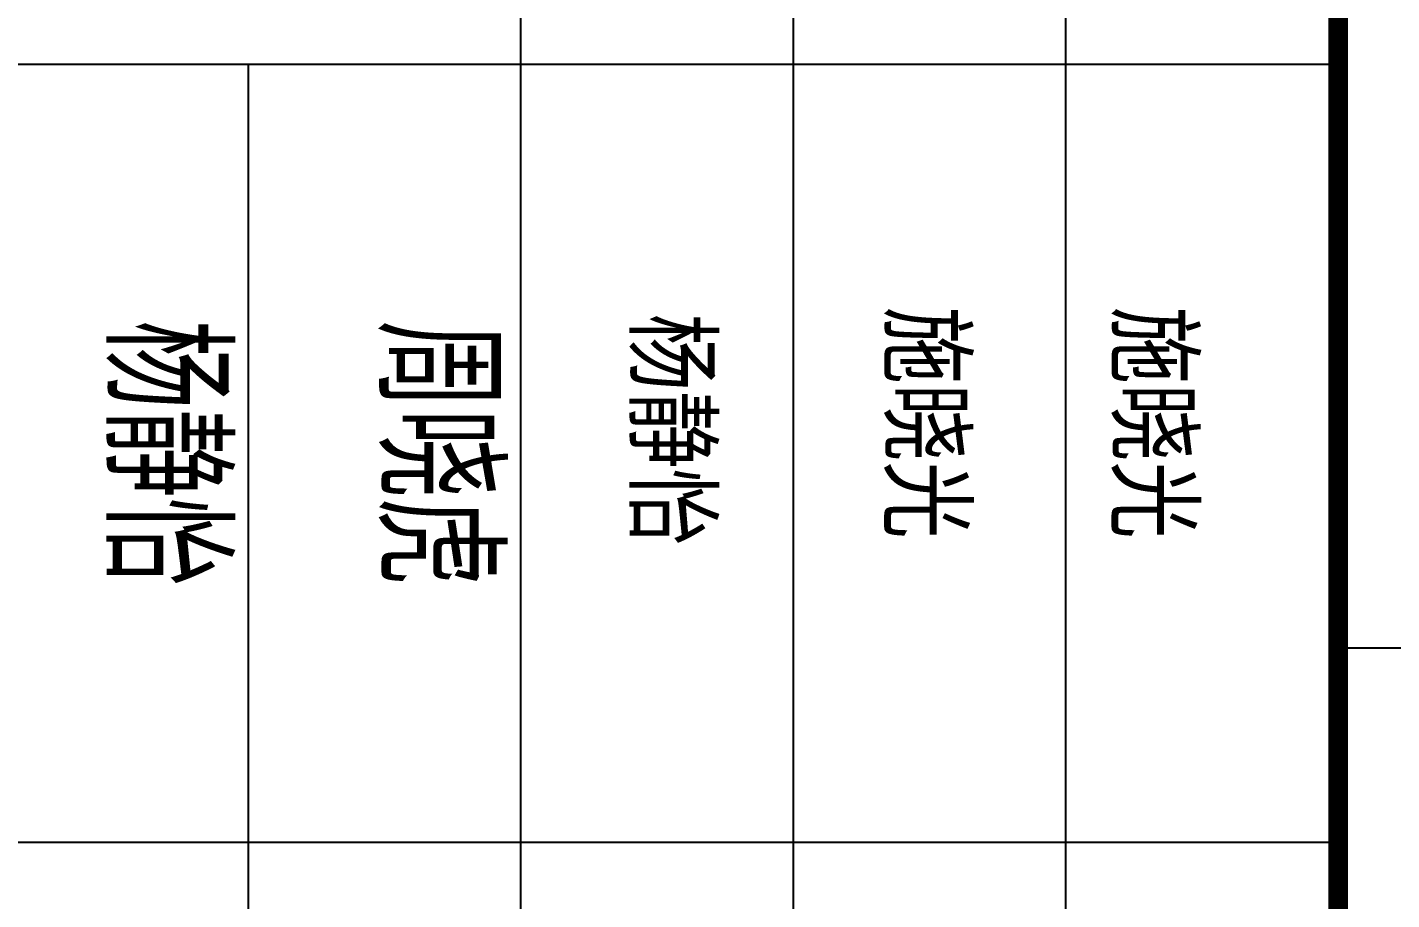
# Model space of a CAD drawing. Extents: x -12446 to 284554, y -295110 to 165007.
# Drawn here: x 179054 to 182559, y -291257 to -289015 of the extents above; entities that cross this region are included whole.
import ezdxf
from ezdxf.enums import TextEntityAlignment as Align

# ---------------------------------------------------------------- set-up
doc = ezdxf.new("R2010")
doc.units = 0
doc.header["$LTSCALE"] = 1000
doc.layers.get('0').update_dxf_attribs({"linetype": 'CONTINUOUS'})
doc.layers.add('A-Anno-Note', color=241, linetype='CONTINUOUS')
doc.styles.add('AUDIT_D_200430133448-1', font='JZFZ_ENA', dxfattribs={"bigfont": 'JZFZ_CNB'})
doc.styles.add('AX-TK-HF-20180023$0$AC-TK-CD-20180143-S001-JS$0$HZ', font='jzfz_ena.shx', dxfattribs={"width": 0.7, "bigfont": 'jzfz_cna.shx'})

# ---------------------------------------------------------------- blocks, each defined once
blk = doc.blocks.new('AX-TK-HF-20190012-S001-TQ2$0$BZTQ')
at = {"color": 4}
for p, q in [((-35, 156.675), (-35, 177.675)), ((-50, 93.675), (-50, 156.675)), ((-30, 156.675), (-30, 93.675)), ((-70, 149.675), (0, 149.675)), ((-70, 142.675), (0, 142.675)), ((-70, 135.675), (0, 135.675)), ((-50, 128.675), (0, 128.675))]:
    blk.add_line(p, q, dxfattribs=at)
at = {"color": 4, "const_width": 0.5}
blk.add_lwpolyline([(-70, 156.675), (0, 156.675)], dxfattribs=at)
blk = doc.blocks.new('AX-TK-HF-20190012-S001-TQ2')
blk.add_blockref('AX-TK-HF-20190012-S001-TQ2$0$BZTQ', (0, 0))
blk = doc.blocks.new('AX-14-E')
at = {"xscale": 100, "yscale": 100, "zscale": 100, "rotation": 270}
blk.add_blockref('AX-TK-HF-20190012-S001-TQ2', (166754.3, -294110.2), dxfattribs=at)
blk = doc.blocks.new('AX-TK-HF-20180023$0$AC-TK-CD-20180143-S001-JS$0$X-TQ-2')
at = {"color": 0, "style": 'AX-TK-HF-20180023$0$AC-TK-CD-20180143-S001-JS$0$HZ', "width": 0.8}
for tag, p in [('注册人', (-49, 270.175)), ('注册证书号码', (-49, 263.425)), ('注册印章号码', (-49, 256.425))]:
    blk.add_attdef(tag, p, '', height=3.5, dxfattribs=at)
blk.add_attdef('图别', text='', height=3, dxfattribs=at).set_placement((-18.142, 172.575), align=Align.CENTER)
for tag, p in [('专业负责人1', (-40, 130.175)), ('专业负责人2', (-40, 123.175)), ('审核人', (-40, 102.175)), ('审定人', (-40, 95.175))]:
    blk.add_attdef(tag, text='', height=3, dxfattribs=at).set_placement(p, align=Align.BOTTOM_CENTER)
blk = doc.blocks.new('reyahrehage')
ref = blk.add_blockref('AX-TK-HF-20180023$0$AC-TK-CD-20180143-S001-JS$0$X-TQ-2', (-65400.6, -26453.3), dxfattribs=dict(xscale=50, yscale=50, zscale=50, rotation=270))
ref.add_attrib('专业负责人1', '周哓虎', dxfattribs={"color": 0, "height": 150, "rotation": 270, "style": 'AX-TK-HF-20180023$0$AC-TK-CD-20180143-S001-JS$0$HZ', "width": 0.8}).set_placement((-58891.8, -24453.3), align=Align.BOTTOM_CENTER)
ref.add_attrib('专业负责人2', '杨静怡', dxfattribs={"color": 0, "height": 150, "rotation": 270, "style": 'AX-TK-HF-20180023$0$AC-TK-CD-20180143-S001-JS$0$HZ', "width": 0.8}).set_placement((-59241.8, -24453.3), align=Align.BOTTOM_CENTER)
at = {"style": 'AUDIT_D_200430133448-1'}
for s, p in [('施晓光', (-58198, -24264.7)), ('施晓光', (-57906, -24264.7)), ('杨静怡', (-58525, -24273.7))]:
    blk.add_text(s, height=104.72, rotation=270, dxfattribs=at).set_placement(p)

msp = doc.modelspace()

# ---------------------------------------------------------------- block references
at = {"layer": 'A-Anno-Note'}
msp.add_blockref('AX-14-E', (0, 0), dxfattribs=at)

# ---------------------------------------------------------------- next in the draw order: block references
at = {"xscale": 2, "yscale": 2, "zscale": 2}
msp.add_blockref('reyahrehage', (297651, -241203.3), dxfattribs=at)

doc.saveas('drawing.dxf')
